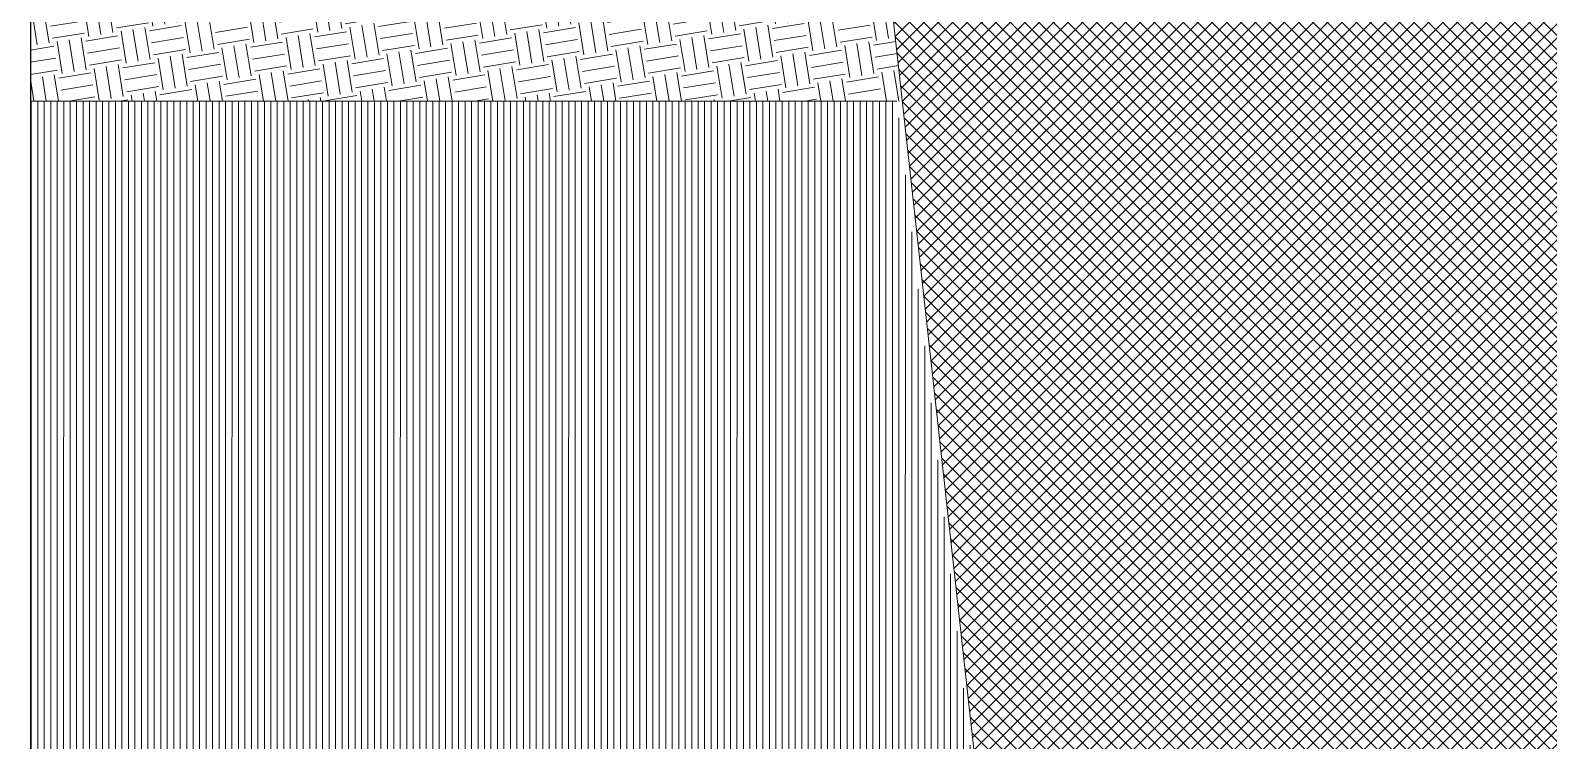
# Model space of a CAD drawing. Header units: metres. Extents: x -325 to 301, y -147 to 149.
# Drawn here: x 58.533 to 60.022, y 16.357 to 17.054 of the extents above; entities that cross this region are included whole.
import ezdxf

# ---------------------------------------------------------------- set-up
doc = ezdxf.new("R2010")
doc.units = ezdxf.units.M
for name, color, linetype, lineweight in [('1-CM', 7, 'Continuous', 0), ('3-TR Seleccionat', 44, 'Continuous', 0), ('3-TR Tot-u', 37, 'Continuous', 0)]:
    doc.layers.add(name, color=color, linetype=linetype, lineweight=lineweight)
doc.layers.add('1-SECCIÓ', color=1, linetype='Continuous')
doc.layers.add('EIT_3 TR terra vegetal', color=45, linetype='Continuous')

msp = doc.modelspace()

# ---------------------------------------------------------------- hatches: boundary and pattern name
at = {"layer": '3-TR Seleccionat'}
h = msp.add_hatch(dxfattribs=at)
h.set_pattern_fill('ANSI31', color=256, scale=0.002, angle=225, style=0)
h.set_pattern_definition([(270, (441135.4898895554, -650819.6021622175), (-0.00635, -1.734723475976807e-18), [])])
h.paths.add_polyline_path([(60.52180180626327, 14.41257903315763), (60.32221376611822, 15.36427113885536), (59.56642396737379, 15.36427113885536), (59.38266825356121, 16.98427083487943), (58.53270197163095, 16.98427061816373), (58.532701971631, 14.41257903387647)])
h.paths.add_polyline_path([(60.50100650348233, 16.9842711200621), (60.32221376611822, 15.36427113885536), (60.5230797015284, 14.41257903356623), (61.53270192698172, 14.41257903346787), (61.53270201628024, 16.98427133807399)])
at = {"layer": '3-TR Tot-u'}
h = msp.add_hatch(dxfattribs=at)
h.set_pattern_fill('EARTH', color=256, scale=0.005, angle=-80.8247561036608)
h.set_pattern_definition([(279.1752438963392, (-123.4545814633209, -24.89933241077844), (0.03640645211205976, -0.02628108149624554), [0.03175, -0.03175]), (279.1752438963392, (-123.4428275507694, -24.89743390378797), (0.03640645211205976, -0.02628108149624554), [0.03175, -0.03175]), (279.1752438963392, (-123.4310736382178, -24.89553539679751), (0.03640645211205976, -0.02628108149624554), [0.03175, -0.03175]), (9.175243896339197, (-123.4265228317038, -24.89882053198454), (0.02628108149624554, 0.03640645211205976), [0.03175, -0.03175]), (9.175243896339197, (-123.4246243247133, -24.9105744445361), (0.02628108149624554, 0.03640645211205976), [0.03175, -0.03175]), (9.175243896339197, (-123.4227258177228, -24.92232835708765), (0.02628108149624554, 0.03640645211205976), [0.03175, -0.03175])])
h.paths.add_polyline_path([(59.3879564993298, 16.98427083622796), (59.36592347508667, 17.18427083060942), (58.5327019588848, 17.18427061813316), (58.53270200988204, 16.98427061813316)])
at = {"layer": 'EIT_3 TR terra vegetal'}
h = msp.add_hatch(dxfattribs=at)
h.set_pattern_fill('_USER', color=256, scale=0.01, angle=45.00000000000005, style=0, double=1, pattern_type=0)
h.set_pattern_definition([(45.00000000000005, (-209.4259393701689, 49.24216142103413), (-0.007071067811865481, 0.007071067811865469), []), (135.0000000000001, (-209.4259393701689, 49.24216142103413), (-0.00707106781186547, -0.007071067811865481), [])])
h.paths.add_polyline_path([(60.52307970153358, 17.1842711256909), (60.07749672671412, 17.18427113885536), (60.0774967267141, 17.36427113884497), (59.81431886711388, 17.36427113883743), (59.8143188671139, 17.18427124949522), (59.36592347508667, 17.18427083060936), (59.54439094251168, 15.56427113885536), (60.34489966096913, 15.56427113885536)])

# ---------------------------------------------------------------- linework, layer by layer
at = {"layer": '1-CM'}
msp.add_line((58.53270197163095, 16.98427061813315), (59.38266825356121, 16.98427083487943), dxfattribs=at)
msp.add_lwpolyline([(59.36592347508667, 17.18427083060942), (59.56642396737379, 15.36427113885536)], dxfattribs=at)
at = {"layer": '1-SECCIÓ'}
msp.add_lwpolyline([(58.53270197163094, 17.464271042223), (58.532701971631, 14.41257903351705)], dxfattribs=at)

doc.saveas('drawing.dxf')
